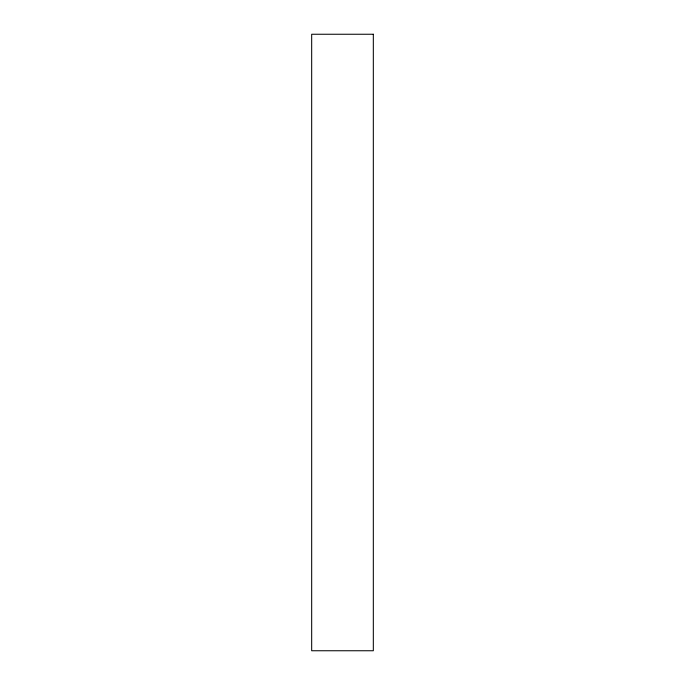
<?xml version="1.0" encoding="UTF-8"?>
<svg xmlns="http://www.w3.org/2000/svg" width="685" height="685" viewBox="0 0 685 685"><rect width="100%" height="100%" fill="white"/><g stroke="black" fill="none" stroke-linecap="round" stroke-linejoin="round"><path stroke-width="1.03" d="M373.325 34.25L311.675 34.25L311.675 650.75L373.325 650.75L373.325 34.25"/></g></svg>
